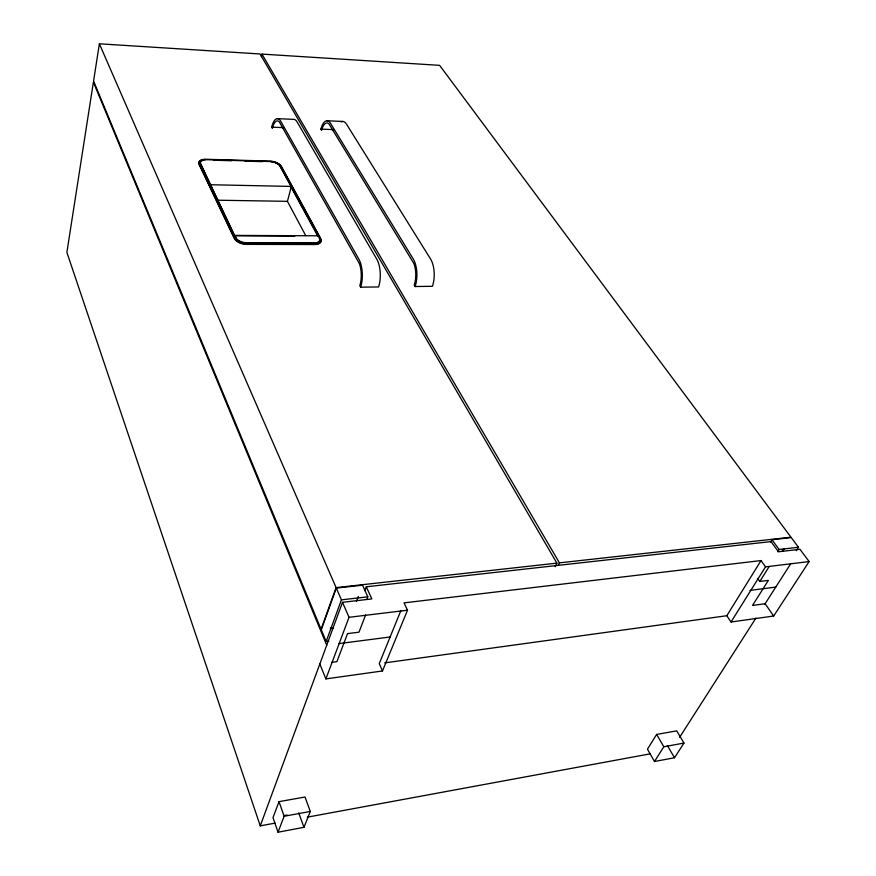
<?xml version="1.0" encoding="UTF-8"?>
<svg xmlns="http://www.w3.org/2000/svg" width="876" height="876" viewBox="0 0 876 876"><rect width="100%" height="100%" fill="white"/><g stroke="black" fill="none" stroke-linecap="round" stroke-linejoin="round"><path stroke-width="1.31" d="M99.371 43.8L93.568 81.063L321.076 629.275L336.099 587.61L99.371 43.8L260.062 53.973L556.895 563.137L555.132 566.717M206.09 159.618L204.896 159.64A7.961 4.062 13.7 0 0 200.385 163.089L234.034 234.987M261.333 56.71L261.946 54.093L439.599 65.35L790.962 537.196L559.425 562.863L558.242 565.239M234.604 236.191L234.801 235.392L318.24 235.808L319.784 238.819A8.213 4.424 16.2 0 1 315.699 242.827L244.951 242.641A8.431 4.61 14.5 0 1 236.389 238.491L234.801 235.392M360.649 287.295L359.806 285.784L360.573 282.74A17.268 7.205 89.5 0 0 359.335 263.556L279.302 121.873A15.571 5.661 -88.6 0 0 273.093 125.805L272.326 128.323L271.713 127.042A17.805 6.482 -88.6 0 1 280.758 121.304L358.897 259.241A19.754 8.245 89.5 0 1 360.682 287.164L378.607 286.956A19.633 8.41 89.5 0 0 376.811 259.197L297.139 121.994A17.706 6.625 -88.5 0 0 293.46 119.344L277.155 118.643M305.724 235.589L287.427 201.338L291.369 186.435L279.762 165.29A7.764 3.92 15.1 0 0 271.878 161.578L205.499 159.64A9.373 4.785 13.7 0 0 202.893 159.804M415.082 286.638L414.195 285.149L415.016 282.171A16.962 7.654 89.7 0 0 413.768 263.326L329.026 123.943A15.319 6.044 -88.3 0 0 322.39 127.797L321.58 130.283L320.923 129.002A17.52 6.909 -88.3 0 1 330.58 123.396L413.308 259.099A19.403 8.76 89.7 0 1 415.125 286.518L432.405 286.31A19.283 8.913 89.7 0 0 430.587 259.055L346.447 124.063A17.421 7.052 -88.2 0 0 341.158 121.895M318.24 235.808L279.663 165.674A7.753 3.92 15.1 0 0 277.385 163.79M366.847 599.315L367.81 596.819L362.544 585.19L336.307 588.103L321.284 629.767L326.157 641.506L328.774 641.166M326.157 641.506L341.421 599.852L336.307 588.103M275.042 823.122L260.26 825.86L342.505 602.327L371.818 598.921L366.299 586.789L771.011 541.587L778.457 551.781L799.974 549.285L809.117 561.571L773.694 616.014L731.022 622.004L726.817 615.718L384.673 662.88M279.006 801.649L272.994 817.647L278.031 832.2L303.95 827.327L310.312 811.461L305.012 797.018L279.006 801.649L284.142 816.246L278.031 832.2M809.117 561.571L765.525 566.86L761.025 560.563L404.022 602.874L407.504 610.222L382.494 670.961L325.883 678.911L349.02 617.306L342.505 602.327M356.423 601.44L358.306 596.436M364.854 590.632L366.299 586.789M365.642 614.941L358.985 632.176L347.531 633.622L336.91 661.654L331.654 662.365M400.934 610.473L379.264 663.625L382.494 670.961M770.552 542.058L771.997 539.736L791.258 537.59L798.463 547.259L796.262 550.697M726.817 615.718L761.025 560.563M656.639 734.427L647.452 749.188L654.492 761.496L674.509 757.74L683.981 743.067L676.71 730.858L656.639 734.427L663.822 746.757L654.492 761.496M731.022 622.004L765.525 566.86M777.724 551.716L779.125 549.482L798.463 547.259M757.652 578.423L759.81 581.478L769.128 566.63M782.301 550.96L783.735 548.661M782.586 551.354L784.031 549.066M679.634 737.274L755.966 618.029M764.77 604.276L790.535 564.034M307.301 817.166L650.058 753.864M284.59 815.523L287.164 815.052M284.142 816.246L310.312 811.461M663.822 746.757L683.981 743.067M338.935 643.608L390.488 636.94M750.009 590.413L775.786 587.073M759.81 581.478L768.361 580.405L752.517 605.436L765.12 603.739L773.694 616.014M330.548 628.103L333.252 627.774M330.394 628.629L332.99 628.311M349.02 617.306L407.504 610.222M341.421 599.852L367.81 596.819M336.099 587.61L556.895 563.137M234.702 235.786L294.884 236.082M218.091 200.221L287.427 201.338M210.634 184.737L291.369 186.435M214.072 160.242L231.571 160.746M245.017 161.14L262.515 161.644M271.68 127.162L283.813 127.644M320.89 129.122L333.942 129.648M326.759 120.768L342.549 121.446M771.997 539.736L779.125 549.482M667.37 745.553L674.509 757.74M261.946 54.093L559.425 562.863M281.941 167.962L320.572 238.852A9.658 5.212 16.2 0 1 320.955 239.75M291.16 187.201L318.021 236.586M200.462 164.579L205.17 174.444M319.346 238.425L319.674 239.214A8.213 4.435 16.2 0 1 315.59 243.221L244.853 243.035A8.421 4.61 14.5 0 1 236.29 238.896L200.308 163.473A7.961 4.062 13.7 0 1 203.747 160.155M326.726 645.185L93.393 82.169L66.883 252.376L260.26 825.86M319.817 663.975L325.883 678.911M298.749 812.939L303.95 827.327M271.79 161.961A7.753 3.92 15.1 0 1 274.144 162.432M275.283 162.805A7.753 3.92 15.1 0 1 276.378 163.264M270.136 161.502A9.132 4.61 15.1 0 1 271.483 161.6M272.874 161.819A9.132 4.61 15.1 0 1 276.893 163.144M278.075 163.757A9.132 4.61 15.1 0 1 281.284 166.758M321.098 240.615A9.658 5.212 16.2 0 1 314.791 244.535L246.452 244.393A9.921 5.431 14.5 0 1 234.319 238.513L199.115 164.513A9.373 4.785 13.7 0 1 201.765 160.078M314.9 244.141L246.55 243.988A9.921 5.431 14.5 0 1 234.418 238.108L199.202 164.119A9.373 4.785 13.7 0 1 205.586 159.246L270.235 161.118A9.132 4.61 15.1 0 1 281.382 166.374L320.693 238.469A9.669 5.212 16.2 0 1 314.9 244.141"/></g></svg>
